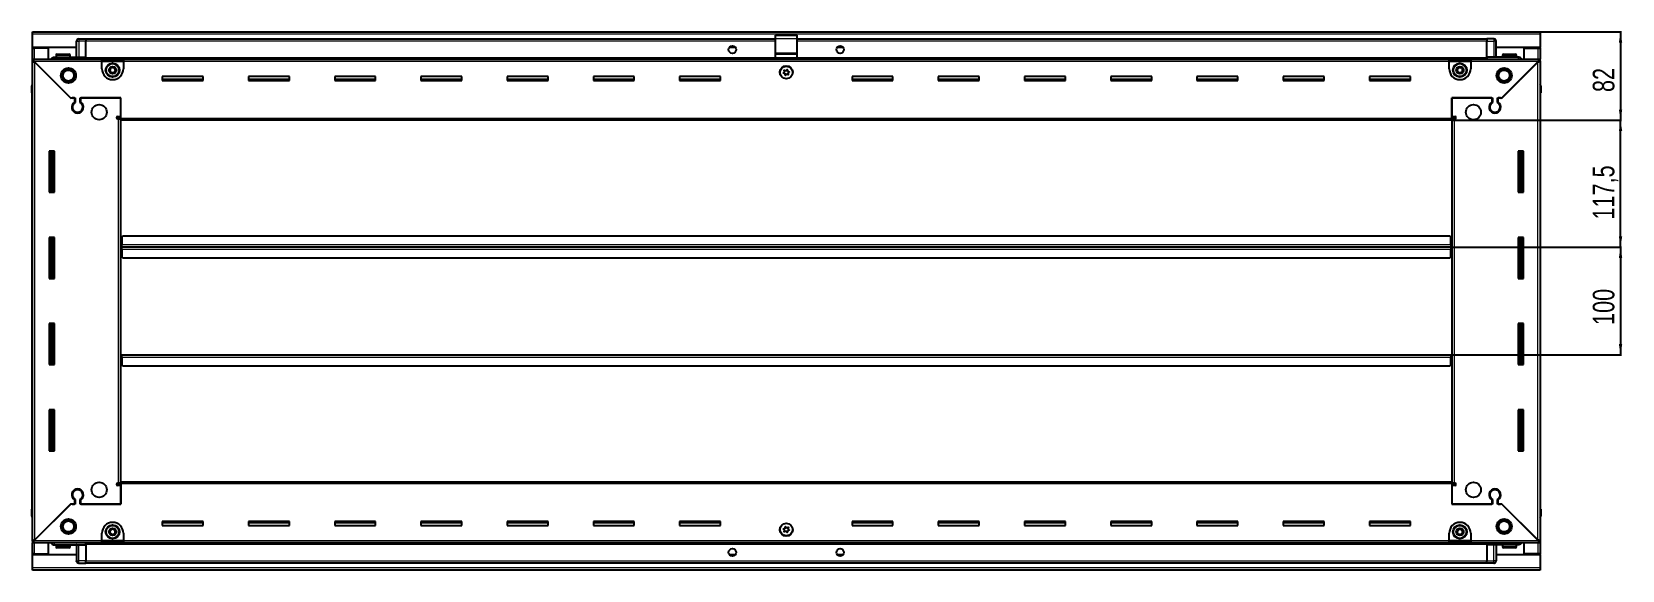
# Model space of a CAD drawing. Header units: millimetres. Extents: x 1256 to 5625, y -75 to 1869.
# Drawn here: x 4150 to 5625, y 1198 to 1697 of the extents above; entities that cross this region are included whole.
import ezdxf

# ---------------------------------------------------------------- set-up
doc = ezdxf.new("R2010")
doc.units = ezdxf.units.MM
doc.layers.add('FORMAT', color=7, linetype='Continuous')
doc.styles.add('SLDTEXTSTYLE0', font='TXT', dxfattribs={"width": 0.75})
doc.dimstyles.new('SLDDIMSTYLE0', dxfattribs={"dimtxt": 20, "dimasz": 10, "dimexe": 0, "dimexo": 0.0625, "dimgap": 5, "dimtad": 2, "dimdec": 1, "dimrnd": 1e-09, "dimzin": 12, "dimdsep": 46, "dimtxsty": 'SLDTEXTSTYLE0', "dimsah": 1, "dimcen": 0.09, "dimadec": 0, "dimazin": 3, "dimtfac": 1, "dimtofl": 0, "dimtmove": 0, "dimatfit": 3, "dimfxl": 0, "dimfrac": 2, "dimtolj": 1, "dimtzin": 12, "dimarcsym": 0})

# ---------------------------------------------------------------- blocks, each defined once
blk = doc.blocks.new('_D_6')
at = {"layer": 'FORMAT'}
for p, q in [((5549.2, 1696.6), (5624.7, 1696.6)), ((5623.7, 1696.6), (5623.7, 1614.6)), ((5467.2, 1614.6), (5624.7, 1614.6))]:
    blk.add_line(p, q, dxfattribs=at)
for points in [[(5623.7, 1696.6), (5622.2, 1686.6), (5625.3, 1686.6)], [(5623.7, 1614.6), (5625.3, 1624.6), (5622.2, 1624.6)]]:
    blk.add_solid(points, dxfattribs=at)
at = {"layer": 'FORMAT', "insert": (5598, 1640.8), "char_height": 20, "attachment_point": 1, "rotation": 90, "style": 'SLDTEXTSTYLE0'}
blk.add_mtext('82', dxfattribs=at)
blk = doc.blocks.new('_D_7')
at = {"layer": 'FORMAT'}
for p, q in [((5467.2, 1614.6), (5624.7, 1614.6)), ((5623.7, 1497.1), (5623.7, 1614.6)), ((5466.2, 1497.1), (5624.7, 1497.1))]:
    blk.add_line(p, q, dxfattribs=at)
for points in [[(5623.7, 1614.6), (5622.2, 1604.6), (5625.3, 1604.6)], [(5623.7, 1497.1), (5625.3, 1507.1), (5622.2, 1507.1)]]:
    blk.add_solid(points, dxfattribs=at)
at = {"layer": 'FORMAT', "insert": (5598, 1522.6), "char_height": 20, "attachment_point": 1, "rotation": 90, "style": 'SLDTEXTSTYLE0'}
blk.add_mtext('117,5', dxfattribs=at)
blk = doc.blocks.new('_D_8')
at = {"layer": 'FORMAT'}
for p, q in [((5466.2, 1497.1), (5624.7, 1497.1)), ((5623.7, 1497.1), (5623.7, 1397.1)), ((5466.2, 1397.1), (5624.7, 1397.1))]:
    blk.add_line(p, q, dxfattribs=at)
for points in [[(5623.7, 1497.1), (5622.2, 1487.1), (5625.3, 1487.1)], [(5623.7, 1397.1), (5625.3, 1407.1), (5622.2, 1407.1)]]:
    blk.add_solid(points, dxfattribs=at)
at = {"layer": 'FORMAT', "insert": (5598, 1424.9), "char_height": 20, "attachment_point": 1, "rotation": 90, "style": 'SLDTEXTSTYLE0'}
blk.add_mtext('100', dxfattribs=at)

msp = doc.modelspace()

# ---------------------------------------------------------------- linework, layer by layer
at = {"color": 7, "linetype": 'Continuous', "lineweight": 25}
for p, q in [((4150.23, 1696.6), (5549.23, 1696.6)), ((4150.23, 1694.5), (4150.23, 1696.6)), ((4150.23, 1682.1), (4150.23, 1694.5)), ((4191.23, 1673.1), (4191.23, 1688.1)), ((4191.91, 1689.6), (4191.91, 1689.6)), ((4193.23, 1690.1), (4199.73, 1690.1)), ((4193.23, 1690.1), (4199.73, 1690.1)), ((4199.73, 1690.1), (4199.73, 1690.1)), ((4199.73, 1690.1), (4199.73, 1690.1)), ((4199.73, 1690.1), (4199.73, 1688.1)), ((4839.73, 1689.95), (4199.73, 1689.95)), ((4199.73, 1673.1), (4199.73, 1688.1)), ((4839.73, 1693.6), (4859.73, 1693.6)), ((4839.73, 1690.34), (4839.73, 1693.6)), ((4839.73, 1677.19), (4839.73, 1690.34)), ((4859.73, 1690.34), (4859.73, 1693.6)), ((4859.73, 1677.19), (4859.73, 1690.34)), ((5499.73, 1689.95), (4859.73, 1689.95)), ((5499.73, 1690.1), (5499.73, 1690.1)), ((5506.23, 1690.1), (5499.73, 1690.1)), ((5506.23, 1690.1), (5499.73, 1690.1)), ((5499.73, 1690.1), (5499.73, 1688.1)), ((5499.73, 1673.1), (5499.73, 1688.1)), ((5508.23, 1688.1), (5508.23, 1688.1)), ((5508.23, 1673.1), (5508.23, 1688.1)), ((5549.23, 1696.6), (5549.23, 1694.5)), ((5549.23, 1694.5), (5549.23, 1682.1)), ((4191.23, 1682.1), (4150.23, 1682.1)), ((4150.23, 1681.6), (4150.23, 1682.1)), ((4150.23, 1671.35), (4150.23, 1681.6)), ((4150.23, 1681.6), (4152.33, 1681.6)), ((4150.23, 1669.85), (4150.23, 1671.35)), ((4150.23, 1671.35), (4151.23, 1671.35)), ((4150.23, 1669.35), (4150.23, 1669.85)), ((4150.23, 1669.85), (4151.23, 1669.85)), ((4150.23, 1224.85), (4150.23, 1669.35)), ((4151.73, 1669.35), (4150.23, 1669.35)), ((4151.23, 1669.85), (4151.23, 1671.35)), ((4151.23, 1671.35), (4214.73, 1671.35)), ((4151.73, 1681.6), (4151.73, 1682.1)), ((4151.83, 1669.25), (4185.73, 1635.35)), ((4165.23, 1681.6), (4152.33, 1681.6)), ((4186.43, 1634.65), (4152.33, 1668.75)), ((4165.23, 1671.35), (4165.23, 1681.6)), ((4170.73, 1673.1), (4199.73, 1673.1)), ((4172.23, 1675), (4172.23, 1673.1)), ((4173.03, 1675.8), (4184.43, 1675.8)), ((4185.23, 1673.1), (4185.23, 1675)), ((4199.66, 1671.35), (4199.73, 1673.07)), ((4199.73, 1673.1), (4199.73, 1672.6)), ((4199.73, 1671.95), (5499.73, 1671.95)), ((4214.73, 1669.25), (4214.73, 1671.35)), ((4214.73, 1671.35), (4234.73, 1671.35)), ((4214.73, 1669.85), (4234.73, 1669.85)), ((4214.73, 1662.35), (4214.73, 1669.25)), ((4234.73, 1671.35), (4234.73, 1669.25)), ((4234.73, 1671.35), (5464.73, 1671.35)), ((4234.73, 1669.25), (4234.73, 1662.35)), ((4802.61, 1682.1), (4796.86, 1682.1)), ((4839.73, 1676.1), (4839.73, 1677.19)), ((4839.73, 1676.1), (4859.73, 1676.1)), ((4839.73, 1672.6), (4839.73, 1676.1)), ((4839.73, 1672.6), (4859.73, 1672.6)), ((4843.73, 1672.6), (4843.73, 1671.95)), ((4846.23, 1671.95), (4846.23, 1672.6)), ((4853.23, 1671.95), (4853.23, 1672.6)), ((4855.73, 1671.95), (4855.73, 1672.6)), ((4859.73, 1676.1), (4859.73, 1677.19)), ((4859.73, 1672.6), (4859.73, 1676.1)), ((4902.61, 1682.1), (4896.86, 1682.1)), ((5464.73, 1669.25), (5464.73, 1671.35)), ((5464.73, 1671.35), (5484.73, 1671.35)), ((5464.73, 1669.85), (5484.73, 1669.85)), ((5464.73, 1662.35), (5464.73, 1669.25)), ((5484.73, 1671.35), (5548.23, 1671.35)), ((5484.73, 1671.35), (5484.73, 1669.25)), ((5484.73, 1669.25), (5484.73, 1662.35)), ((5499.73, 1673.1), (5499.73, 1672.6)), ((5528.73, 1673.1), (5499.73, 1673.1)), ((5499.73, 1673.07), (5499.81, 1671.35)), ((5501.23, 1673.04), (5501.23, 1673.1)), ((5549.23, 1682.1), (5508.23, 1682.1)), ((5547.13, 1668.75), (5513.03, 1634.65)), ((5513.73, 1635.35), (5547.63, 1669.25)), ((5514.23, 1675), (5514.23, 1673.1)), ((5515.03, 1675.8), (5526.43, 1675.8)), ((5527.23, 1673.1), (5527.23, 1675)), ((5534.23, 1681.6), (5547.13, 1681.6)), ((5534.23, 1671.35), (5534.23, 1681.6)), ((5547.13, 1681.6), (5549.23, 1681.6)), ((5547.73, 1681.6), (5547.73, 1682.1)), ((5547.73, 1669.35), (5549.23, 1669.35)), ((5548.23, 1669.85), (5548.23, 1671.35)), ((5548.23, 1671.35), (5549.23, 1671.35)), ((5548.23, 1669.85), (5549.23, 1669.85)), ((5549.23, 1681.6), (5549.23, 1682.1)), ((5549.23, 1681.6), (5549.23, 1671.35)), ((5549.23, 1669.85), (5549.23, 1671.35)), ((5549.23, 1669.85), (5549.23, 1669.35)), ((5549.23, 1669.35), (5549.23, 1224.85)), ((4308.73, 1655.1), (4270.73, 1655.1)), ((4270.73, 1655.1), (4270.73, 1651.6)), ((4308.73, 1651.6), (4308.73, 1655.1)), ((4388.73, 1655.1), (4350.73, 1655.1)), ((4350.73, 1655.1), (4350.73, 1651.6)), ((4388.73, 1651.6), (4388.73, 1655.1)), ((4468.73, 1655.1), (4430.73, 1655.1)), ((4430.73, 1655.1), (4430.73, 1651.6)), ((4468.73, 1651.6), (4468.73, 1655.1)), ((4548.73, 1655.1), (4510.73, 1655.1)), ((4510.73, 1655.1), (4510.73, 1651.6)), ((4548.73, 1651.6), (4548.73, 1655.1)), ((4628.73, 1655.1), (4590.73, 1655.1)), ((4590.73, 1655.1), (4590.73, 1651.6)), ((4628.73, 1651.6), (4628.73, 1655.1)), ((4708.73, 1655.1), (4670.73, 1655.1)), ((4670.73, 1655.1), (4670.73, 1651.6)), ((4708.73, 1651.6), (4708.73, 1655.1)), ((4788.73, 1655.1), (4750.73, 1655.1)), ((4750.73, 1655.1), (4750.73, 1651.6)), ((4788.73, 1651.6), (4788.73, 1655.1)), ((4948.73, 1655.1), (4910.73, 1655.1)), ((4910.73, 1655.1), (4910.73, 1651.6)), ((4948.73, 1651.6), (4948.73, 1655.1)), ((5028.73, 1655.1), (4990.73, 1655.1)), ((4990.73, 1655.1), (4990.73, 1651.6)), ((5028.73, 1651.6), (5028.73, 1655.1)), ((5108.73, 1655.1), (5070.73, 1655.1)), ((5070.73, 1655.1), (5070.73, 1651.6)), ((5108.73, 1651.6), (5108.73, 1655.1)), ((5188.73, 1655.1), (5150.73, 1655.1)), ((5150.73, 1655.1), (5150.73, 1651.6)), ((5188.73, 1651.6), (5188.73, 1655.1)), ((5268.73, 1655.1), (5230.73, 1655.1)), ((5230.73, 1655.1), (5230.73, 1651.6)), ((5268.73, 1651.6), (5268.73, 1655.1)), ((5348.73, 1655.1), (5310.73, 1655.1)), ((5310.73, 1655.1), (5310.73, 1651.6)), ((5348.73, 1651.6), (5348.73, 1655.1)), ((5428.73, 1655.1), (5390.73, 1655.1)), ((5390.73, 1655.1), (5390.73, 1651.6)), ((5428.73, 1651.6), (5428.73, 1655.1)), ((4149.73, 1646.6), (4149.73, 1640.1)), ((4149.73, 1640.1), (4149.73, 1646.6)), ((4149.73, 1640.1), (4149.73, 1640.1)), ((4150.23, 1640.1), (4149.73, 1640.1)), ((4149.88, 1640.1), (4149.88, 1254.1)), ((4308.73, 1652.35), (4270.73, 1652.35)), ((4270.73, 1651.6), (4308.73, 1651.6)), ((4388.73, 1652.35), (4350.73, 1652.35)), ((4350.73, 1651.6), (4388.73, 1651.6)), ((4468.73, 1652.35), (4430.73, 1652.35)), ((4430.73, 1651.6), (4468.73, 1651.6)), ((4548.73, 1652.35), (4510.73, 1652.35)), ((4510.73, 1651.6), (4548.73, 1651.6)), ((4628.73, 1652.35), (4590.73, 1652.35)), ((4590.73, 1651.6), (4628.73, 1651.6)), ((4708.73, 1652.35), (4670.73, 1652.35)), ((4670.73, 1651.6), (4708.73, 1651.6)), ((4788.73, 1652.35), (4750.73, 1652.35)), ((4750.73, 1651.6), (4788.73, 1651.6)), ((4948.73, 1652.35), (4910.73, 1652.35)), ((4910.73, 1651.6), (4948.73, 1651.6)), ((5028.73, 1652.35), (4990.73, 1652.35)), ((4990.73, 1651.6), (5028.73, 1651.6)), ((5108.73, 1652.35), (5070.73, 1652.35)), ((5070.73, 1651.6), (5108.73, 1651.6)), ((5188.73, 1652.35), (5150.73, 1652.35)), ((5150.73, 1651.6), (5188.73, 1651.6)), ((5268.73, 1652.35), (5230.73, 1652.35)), ((5230.73, 1651.6), (5268.73, 1651.6)), ((5348.73, 1652.35), (5310.73, 1652.35)), ((5310.73, 1651.6), (5348.73, 1651.6)), ((5428.73, 1652.35), (5390.73, 1652.35)), ((5390.73, 1651.6), (5428.73, 1651.6)), ((5549.23, 1647.93), (5549.23, 1647.93)), ((5549.23, 1640.1), (5549.73, 1640.1)), ((5549.58, 1254.1), (5549.58, 1640.1)), ((5549.73, 1646.6), (5549.73, 1640.1)), ((5549.73, 1640.1), (5549.73, 1646.6)), ((5549.73, 1640.1), (5549.73, 1640.1)), ((5549.73, 1640.1), (5549.73, 1640.1)), ((4185.73, 1635.35), (4189.93, 1635.35)), ((4187.13, 1635.35), (4186.43, 1634.65)), ((4189.23, 1635.35), (4187.13, 1635.35)), ((4189.23, 1635.35), (4189.23, 1631.46)), ((4189.93, 1635.35), (4189.93, 1631.07)), ((4194.53, 1635.35), (4232.23, 1635.35)), ((4194.53, 1631.07), (4194.53, 1635.35)), ((4195.23, 1631.46), (4195.23, 1635.35)), ((4232.23, 1635.35), (4195.23, 1635.35)), ((4232.23, 1616.7), (4232.23, 1635.35)), ((4232.23, 1618.1), (4232.23, 1635.35)), ((5467.23, 1635.35), (5504.93, 1635.35)), ((5467.23, 1616.7), (5467.23, 1635.35)), ((5467.23, 1635.35), (5467.23, 1618.1)), ((5504.23, 1635.35), (5467.23, 1635.35)), ((5504.23, 1635.35), (5504.23, 1631.46)), ((5504.93, 1635.35), (5504.93, 1631.07)), ((5509.53, 1635.35), (5513.73, 1635.35)), ((5509.53, 1631.07), (5509.53, 1635.35)), ((5512.33, 1635.35), (5510.23, 1635.35)), ((5510.23, 1631.46), (5510.23, 1635.35)), ((5513.03, 1634.65), (5512.33, 1635.35)), ((4190.23, 1622.49), (4190.23, 1621.73)), ((4229.38, 1618.1), (4232.23, 1618.1)), ((4230.13, 1616.1), (4229.38, 1616.1)), ((4230.13, 1616.1), (4232.23, 1616.1)), ((4232.23, 1617.1), (4230.23, 1617.1)), ((4230.23, 1617.1), (4230.23, 1616.1)), ((4232.23, 1614.6), (4232.23, 1616.7)), ((5467.23, 1614.6), (4232.23, 1614.6)), ((4232.23, 1279.6), (4232.23, 1614.6)), ((5467.23, 1618.1), (5470.08, 1618.1)), ((5469.23, 1617.1), (5467.23, 1617.1)), ((5467.23, 1616.7), (5467.23, 1614.6)), ((5467.23, 1616.1), (5469.33, 1616.1)), ((5467.23, 1614.6), (5467.23, 1279.6)), ((5469.23, 1616.1), (5469.23, 1617.1)), ((5470.08, 1616.1), (5469.33, 1616.1)), ((5509.23, 1622.49), (5509.23, 1621.73)), ((4170.73, 1586.1), (4165.73, 1586.1)), ((4165.73, 1586.1), (4165.73, 1548.1)), ((4167.88, 1548.1), (4167.88, 1586.1)), ((4169.68, 1548.1), (4169.68, 1586.1)), ((4169.71, 1548.1), (4169.71, 1586.1)), ((4170.73, 1548.1), (4170.73, 1586.1)), ((5528.73, 1586.1), (5528.73, 1548.1)), ((5533.73, 1586.1), (5528.73, 1586.1)), ((5529.76, 1586.1), (5529.76, 1548.1)), ((5529.79, 1586.1), (5529.79, 1548.1)), ((5531.58, 1586.1), (5531.58, 1548.1)), ((5533.73, 1548.1), (5533.73, 1586.1)), ((4165.73, 1548.1), (4170.73, 1548.1)), ((5528.73, 1548.1), (5533.73, 1548.1)), ((4170.73, 1506.1), (4165.73, 1506.1)), ((4165.73, 1506.1), (4165.73, 1468.1)), ((4167.88, 1468.1), (4167.88, 1506.1)), ((4169.68, 1468.1), (4169.68, 1506.1)), ((4169.71, 1468.1), (4169.71, 1506.1)), ((4170.73, 1468.1), (4170.73, 1506.1)), ((4234.23, 1507.1), (4233.23, 1506.1)), ((4233.23, 1506.1), (4233.23, 1499.2)), ((5465.23, 1507.1), (4234.23, 1507.1)), ((5466.23, 1506.1), (5465.23, 1507.1)), ((5466.23, 1499.2), (5466.23, 1506.1)), ((5528.73, 1506.1), (5528.73, 1468.1)), ((5533.73, 1506.1), (5528.73, 1506.1)), ((5529.76, 1506.1), (5529.76, 1468.1)), ((5529.79, 1506.1), (5529.79, 1468.1)), ((5531.58, 1506.1), (5531.58, 1468.1)), ((5533.73, 1468.1), (5533.73, 1506.1)), ((4232.98, 1497.1), (4232.23, 1497.1)), ((4233.23, 1499.95), (4232.98, 1499.95)), ((4232.98, 1499.95), (4232.98, 1497.1)), ((4232.98, 1497.1), (4232.98, 1494.25)), ((4232.98, 1494.25), (4233.23, 1494.25)), ((4233.23, 1497.1), (4233.23, 1499.2)), ((4233.23, 1495), (4233.23, 1497.1)), ((5466.23, 1497.1), (4233.23, 1497.1)), ((4233.23, 1495), (4233.23, 1488.1)), ((5466.48, 1499.95), (5466.23, 1499.95)), ((5466.23, 1499.2), (5466.23, 1497.1)), ((5466.23, 1497.1), (5466.23, 1495)), ((5466.23, 1488.1), (5466.23, 1495)), ((5466.23, 1494.25), (5466.48, 1494.25)), ((5466.48, 1497.1), (5466.48, 1499.95)), ((5466.48, 1494.25), (5466.48, 1497.1)), ((5467.23, 1497.1), (5466.48, 1497.1)), ((4233.23, 1488.1), (4234.23, 1487.1)), ((4234.23, 1487.1), (5465.23, 1487.1)), ((5465.23, 1487.1), (5466.23, 1488.1)), ((4165.73, 1468.1), (4170.73, 1468.1)), ((5528.73, 1468.1), (5533.73, 1468.1)), ((4170.73, 1426.1), (4165.73, 1426.1)), ((4165.73, 1426.1), (4165.73, 1388.1)), ((4167.88, 1388.1), (4167.88, 1426.1)), ((4169.68, 1388.1), (4169.68, 1426.1)), ((4169.71, 1388.1), (4169.71, 1426.1)), ((4170.73, 1388.1), (4170.73, 1426.1)), ((5528.73, 1426.1), (5528.73, 1388.1)), ((5533.73, 1426.1), (5528.73, 1426.1)), ((5529.76, 1426.1), (5529.76, 1388.1)), ((5529.79, 1426.1), (5529.79, 1388.1)), ((5531.58, 1426.1), (5531.58, 1388.1)), ((5533.73, 1388.1), (5533.73, 1426.1)), ((4165.73, 1388.1), (4170.73, 1388.1)), ((4232.23, 1397.1), (4232.98, 1397.1)), ((4232.98, 1397.1), (4232.98, 1394.25)), ((4232.98, 1394.25), (4233.23, 1394.25)), ((4233.23, 1395), (4233.23, 1397.1)), ((4233.23, 1397.1), (5466.23, 1397.1)), ((4233.23, 1395), (4233.23, 1388.1)), ((4233.23, 1388.1), (4234.23, 1387.1)), ((4234.23, 1387.1), (5465.23, 1387.1)), ((5465.23, 1387.1), (5466.23, 1388.1)), ((5466.23, 1397.1), (5466.23, 1395)), ((5466.23, 1388.1), (5466.23, 1395)), ((5466.23, 1394.25), (5466.48, 1394.25)), ((5466.48, 1394.25), (5466.48, 1397.1)), ((5466.48, 1397.1), (5467.23, 1397.1)), ((5528.73, 1388.1), (5533.73, 1388.1)), ((4170.73, 1346.1), (4165.73, 1346.1)), ((4165.73, 1346.1), (4165.73, 1308.1)), ((4167.88, 1308.1), (4167.88, 1346.1)), ((4169.68, 1308.1), (4169.68, 1346.1)), ((4169.71, 1308.1), (4169.71, 1346.1)), ((4170.73, 1308.1), (4170.73, 1346.1)), ((5528.73, 1346.1), (5528.73, 1308.1)), ((5533.73, 1346.1), (5528.73, 1346.1)), ((5529.76, 1346.1), (5529.76, 1308.1)), ((5529.79, 1346.1), (5529.79, 1308.1)), ((5531.58, 1346.1), (5531.58, 1308.1)), ((5533.73, 1308.1), (5533.73, 1346.1)), ((4165.73, 1308.1), (4170.73, 1308.1)), ((5528.73, 1308.1), (5533.73, 1308.1)), ((4190.23, 1272.48), (4190.23, 1271.72)), ((4229.38, 1278.1), (4230.13, 1278.1)), ((4232.23, 1276.1), (4229.38, 1276.1)), ((4232.23, 1278.1), (4230.13, 1278.1)), ((4230.23, 1278.1), (4230.23, 1277.1)), ((4230.23, 1277.1), (4232.23, 1277.1)), ((4232.23, 1277.5), (4232.23, 1279.6)), ((4232.23, 1279.6), (5467.23, 1279.6)), ((4232.23, 1277.5), (4232.23, 1258.85)), ((4232.23, 1258.85), (4232.23, 1276.1)), ((5467.23, 1279.6), (5467.23, 1277.5)), ((5469.33, 1278.1), (5467.23, 1278.1)), ((5467.23, 1277.5), (5467.23, 1258.85)), ((5467.23, 1277.1), (5469.23, 1277.1)), ((5467.23, 1276.1), (5467.23, 1258.85)), ((5470.08, 1276.1), (5467.23, 1276.1)), ((5469.23, 1277.1), (5469.23, 1278.1)), ((5469.33, 1278.1), (5470.08, 1278.1)), ((5509.23, 1272.48), (5509.23, 1271.72)), ((4185.73, 1258.85), (4151.83, 1224.95)), ((4152.33, 1225.45), (4186.43, 1259.55)), ((4189.93, 1258.85), (4185.73, 1258.85)), ((4186.43, 1259.55), (4187.13, 1258.85)), ((4187.13, 1258.85), (4189.23, 1258.85)), ((4189.23, 1262.74), (4189.23, 1258.85)), ((4189.93, 1263.14), (4189.93, 1258.85)), ((4194.53, 1258.85), (4194.53, 1263.14)), ((4232.23, 1258.85), (4194.53, 1258.85)), ((4195.23, 1258.85), (4195.23, 1262.74)), ((4195.23, 1258.85), (4232.23, 1258.85)), ((5504.93, 1258.85), (5467.23, 1258.85)), ((5467.23, 1258.85), (5504.23, 1258.85)), ((5504.23, 1262.74), (5504.23, 1258.85)), ((5504.93, 1263.14), (5504.93, 1258.85)), ((5509.53, 1258.85), (5509.53, 1263.14)), ((5513.73, 1258.85), (5509.53, 1258.85)), ((5510.23, 1258.85), (5510.23, 1262.74)), ((5510.23, 1258.85), (5512.33, 1258.85)), ((5512.33, 1258.85), (5513.03, 1259.55)), ((5513.03, 1259.55), (5547.13, 1225.45)), ((5547.63, 1224.95), (5513.73, 1258.85)), ((4149.73, 1254.1), (4149.73, 1254.1)), ((4149.73, 1247.6), (4149.73, 1254.1)), ((4149.73, 1254.1), (4149.73, 1254.1)), ((4149.73, 1254.1), (4149.73, 1247.6)), ((4150.23, 1254.1), (4149.73, 1254.1)), ((4150.23, 1246.28), (4150.23, 1246.28)), ((4308.73, 1242.6), (4270.73, 1242.6)), ((4270.73, 1242.6), (4270.73, 1239.1)), ((4270.73, 1241.85), (4308.73, 1241.85)), ((4308.73, 1239.1), (4308.73, 1242.6)), ((4388.73, 1242.6), (4350.73, 1242.6)), ((4350.73, 1242.6), (4350.73, 1239.1)), ((4350.73, 1241.85), (4388.73, 1241.85)), ((4388.73, 1239.1), (4388.73, 1242.6)), ((4468.73, 1242.6), (4430.73, 1242.6)), ((4430.73, 1242.6), (4430.73, 1239.1)), ((4430.73, 1241.85), (4468.73, 1241.85)), ((4468.73, 1239.1), (4468.73, 1242.6)), ((4548.73, 1242.6), (4510.73, 1242.6)), ((4510.73, 1242.6), (4510.73, 1239.1)), ((4510.73, 1241.85), (4548.73, 1241.85)), ((4548.73, 1239.1), (4548.73, 1242.6)), ((4628.73, 1242.6), (4590.73, 1242.6)), ((4590.73, 1242.6), (4590.73, 1239.1)), ((4590.73, 1241.85), (4628.73, 1241.85)), ((4628.73, 1239.1), (4628.73, 1242.6)), ((4708.73, 1242.6), (4670.73, 1242.6)), ((4670.73, 1242.6), (4670.73, 1239.1)), ((4670.73, 1241.85), (4708.73, 1241.85)), ((4708.73, 1239.1), (4708.73, 1242.6)), ((4788.73, 1242.6), (4750.73, 1242.6)), ((4750.73, 1242.6), (4750.73, 1239.1)), ((4750.73, 1241.85), (4788.73, 1241.85)), ((4788.73, 1239.1), (4788.73, 1242.6)), ((4948.73, 1242.6), (4910.73, 1242.6)), ((4910.73, 1242.6), (4910.73, 1239.1)), ((4910.73, 1241.85), (4948.73, 1241.85)), ((4948.73, 1239.1), (4948.73, 1242.6)), ((5028.73, 1242.6), (4990.73, 1242.6)), ((4990.73, 1242.6), (4990.73, 1239.1)), ((4990.73, 1241.85), (5028.73, 1241.85)), ((5028.73, 1239.1), (5028.73, 1242.6)), ((5108.73, 1242.6), (5070.73, 1242.6)), ((5070.73, 1242.6), (5070.73, 1239.1)), ((5070.73, 1241.85), (5108.73, 1241.85)), ((5108.73, 1239.1), (5108.73, 1242.6)), ((5188.73, 1242.6), (5150.73, 1242.6)), ((5150.73, 1242.6), (5150.73, 1239.1)), ((5150.73, 1241.85), (5188.73, 1241.85)), ((5188.73, 1239.1), (5188.73, 1242.6)), ((5268.73, 1242.6), (5230.73, 1242.6)), ((5230.73, 1242.6), (5230.73, 1239.1)), ((5230.73, 1241.85), (5268.73, 1241.85)), ((5268.73, 1239.1), (5268.73, 1242.6)), ((5348.73, 1242.6), (5310.73, 1242.6)), ((5310.73, 1242.6), (5310.73, 1239.1)), ((5310.73, 1241.85), (5348.73, 1241.85)), ((5348.73, 1239.1), (5348.73, 1242.6)), ((5428.73, 1242.6), (5390.73, 1242.6)), ((5390.73, 1242.6), (5390.73, 1239.1)), ((5390.73, 1241.85), (5428.73, 1241.85)), ((5428.73, 1239.1), (5428.73, 1242.6)), ((5549.23, 1254.1), (5549.73, 1254.1)), ((5549.73, 1254.1), (5549.73, 1254.1)), ((5549.73, 1247.6), (5549.73, 1254.1)), ((5549.73, 1254.1), (5549.73, 1247.6)), ((4150.23, 1224.35), (4150.23, 1224.85)), ((4151.73, 1224.85), (4150.23, 1224.85)), ((4214.73, 1224.95), (4214.73, 1231.85)), ((4214.73, 1222.85), (4214.73, 1224.95)), ((4234.73, 1231.85), (4234.73, 1224.95)), ((4234.73, 1224.95), (4234.73, 1222.85)), ((4270.73, 1239.1), (4308.73, 1239.1)), ((4350.73, 1239.1), (4388.73, 1239.1)), ((4430.73, 1239.1), (4468.73, 1239.1)), ((4510.73, 1239.1), (4548.73, 1239.1)), ((4590.73, 1239.1), (4628.73, 1239.1)), ((4670.73, 1239.1), (4708.73, 1239.1)), ((4750.73, 1239.1), (4788.73, 1239.1)), ((4910.73, 1239.1), (4948.73, 1239.1)), ((4990.73, 1239.1), (5028.73, 1239.1)), ((5070.73, 1239.1), (5108.73, 1239.1)), ((5150.73, 1239.1), (5188.73, 1239.1)), ((5230.73, 1239.1), (5268.73, 1239.1)), ((5310.73, 1239.1), (5348.73, 1239.1)), ((5390.73, 1239.1), (5428.73, 1239.1)), ((5464.73, 1224.95), (5464.73, 1231.85)), ((5464.73, 1222.85), (5464.73, 1224.95)), ((5484.73, 1231.85), (5484.73, 1224.95)), ((5484.73, 1224.95), (5484.73, 1222.85)), ((5547.73, 1224.85), (5549.23, 1224.85)), ((5549.23, 1224.85), (5549.23, 1224.35)), ((4150.23, 1224.35), (4150.23, 1222.85)), ((4151.23, 1224.35), (4150.23, 1224.35)), ((4150.23, 1212.6), (4150.23, 1222.85)), ((4151.23, 1222.85), (4150.23, 1222.85)), ((4152.33, 1212.6), (4150.23, 1212.6)), ((4150.23, 1212.1), (4150.23, 1212.6)), ((4150.23, 1199.7), (4150.23, 1212.1)), ((4150.23, 1212.1), (4191.23, 1212.1)), ((4151.23, 1224.35), (4151.23, 1222.85)), ((4214.73, 1222.85), (4151.23, 1222.85)), ((4151.73, 1212.1), (4151.73, 1212.6)), ((4152.33, 1212.6), (4165.23, 1212.6)), ((4165.23, 1212.6), (4165.23, 1222.85)), ((4170.73, 1221.1), (4199.73, 1221.1)), ((4172.23, 1221.1), (4172.23, 1219.2)), ((4176.81, 1218.4), (4173.03, 1218.4)), ((4184.43, 1218.4), (4176.81, 1218.4)), ((4185.23, 1219.2), (4185.23, 1221.1)), ((4191.23, 1221.1), (4191.23, 1206.1)), ((4198.23, 1221.17), (4198.23, 1221.1)), ((4199.73, 1221.14), (4199.66, 1222.85)), ((5499.73, 1222.25), (4199.73, 1222.25)), ((4199.73, 1221.1), (4199.73, 1221.6)), ((4199.73, 1221.1), (4199.73, 1206.1)), ((4234.73, 1224.35), (4214.73, 1224.35)), ((4234.73, 1222.85), (4214.73, 1222.85)), ((5464.73, 1222.85), (4234.73, 1222.85)), ((4796.86, 1212.1), (4802.61, 1212.1)), ((4896.86, 1212.1), (4902.61, 1212.1)), ((5484.73, 1224.35), (5464.73, 1224.35)), ((5484.73, 1222.85), (5464.73, 1222.85)), ((5548.23, 1222.85), (5484.73, 1222.85)), ((5499.81, 1222.85), (5499.73, 1221.14)), ((5499.73, 1221.1), (5499.73, 1221.6)), ((5528.73, 1221.1), (5499.73, 1221.1)), ((5499.73, 1221.1), (5499.73, 1206.1)), ((5508.23, 1221.1), (5508.23, 1206.1)), ((5508.23, 1212.1), (5549.23, 1212.1)), ((5514.23, 1221.1), (5514.23, 1219.2)), ((5522.03, 1218.4), (5515.03, 1218.4)), ((5526.43, 1218.4), (5522.03, 1218.4)), ((5527.23, 1219.2), (5527.23, 1221.1)), ((5534.23, 1212.6), (5534.23, 1222.85)), ((5547.13, 1212.6), (5534.23, 1212.6)), ((5549.23, 1212.6), (5547.13, 1212.6)), ((5547.73, 1212.1), (5547.73, 1212.6)), ((5548.23, 1224.35), (5548.23, 1222.85)), ((5549.23, 1224.35), (5548.23, 1224.35)), ((5549.23, 1222.85), (5548.23, 1222.85)), ((5549.23, 1224.35), (5549.23, 1222.85)), ((5549.23, 1222.85), (5549.23, 1212.6)), ((5549.23, 1212.1), (5549.23, 1212.6)), ((5549.23, 1212.1), (5549.23, 1199.7)), ((4150.23, 1197.6), (4150.23, 1199.7)), ((5549.23, 1197.6), (4150.23, 1197.6)), ((4191.23, 1206.1), (4191.23, 1206.1)), ((4193.23, 1204.1), (4199.73, 1204.1)), ((4193.23, 1204.1), (4199.73, 1204.1)), ((4199.73, 1204.1), (4199.73, 1206.1)), ((4199.73, 1204.25), (5499.73, 1204.25)), ((4199.73, 1204.1), (4199.73, 1204.1)), ((5499.73, 1204.1), (5499.73, 1206.1)), ((5506.23, 1204.1), (5499.73, 1204.1)), ((5499.73, 1204.1), (5499.73, 1204.1)), ((5499.73, 1204.1), (5499.73, 1204.1)), ((5506.23, 1204.1), (5499.73, 1204.1)), ((5507.56, 1204.6), (5507.56, 1204.6)), ((5549.23, 1199.7), (5549.23, 1197.6))]:
    msp.add_line(p, q, dxfattribs=at)
at = {"color": 8, "linetype": 'Continuous', "lineweight": 18}
for p, q in [((5549.23, 1694.5), (4150.23, 1694.5)), ((4191.23, 1688.1), (4193.23, 1688.1)), ((4193.23, 1690.1), (4193.23, 1688.1)), ((4193.23, 1688.1), (4193.23, 1673.1)), ((4199.73, 1688.1), (4193.23, 1688.1)), ((4839.73, 1687.95), (4199.73, 1687.95)), ((4839.73, 1690.34), (4859.73, 1690.34)), ((5499.73, 1687.95), (4859.73, 1687.95)), ((5499.73, 1688.1), (5506.23, 1688.1)), ((5506.23, 1690.1), (5506.23, 1688.1)), ((5508.23, 1688.1), (5506.23, 1688.1)), ((5506.23, 1688.1), (5506.23, 1673.1)), ((4214.73, 1669.25), (4151.83, 1669.25)), ((4152.33, 1681.6), (4152.33, 1682.1)), ((4152.33, 1671.35), (4152.33, 1681.6)), ((4152.33, 1668.75), (4152.33, 1225.45)), ((4172.23, 1675), (4185.23, 1675)), ((4839.73, 1672.6), (4199.73, 1672.6)), ((5499.73, 1671.37), (4199.73, 1671.37)), ((4214.73, 1669.25), (4234.73, 1669.25)), ((5464.73, 1669.25), (4234.73, 1669.25)), ((4839.73, 1677.19), (4859.73, 1677.19)), ((4845.73, 1671.95), (4845.73, 1672.6)), ((4853.73, 1671.95), (4853.73, 1672.6)), ((5499.73, 1672.6), (4859.73, 1672.6)), ((5464.73, 1669.25), (5484.73, 1669.25)), ((5547.63, 1669.25), (5484.73, 1669.25)), ((5514.23, 1675), (5527.23, 1675)), ((5547.13, 1682.1), (5547.13, 1681.6)), ((5547.13, 1681.6), (5547.13, 1671.35)), ((5547.13, 1225.45), (5547.13, 1668.75)), ((4150.23, 1646.6), (4149.73, 1646.6)), ((5549.23, 1646.6), (5549.73, 1646.6)), ((4230.13, 1278.1), (4230.13, 1616.1)), ((4232.23, 1616.7), (5467.23, 1616.7)), ((5469.33, 1616.1), (5469.33, 1278.1)), ((4167.23, 1586.1), (4167.23, 1548.1)), ((4168.47, 1586.1), (4168.47, 1548.1)), ((5531, 1548.1), (5531, 1586.1)), ((5532.23, 1548.1), (5532.23, 1586.1)), ((4167.23, 1506.1), (4167.23, 1468.1)), ((4168.47, 1506.1), (4168.47, 1468.1)), ((5531, 1468.1), (5531, 1506.1)), ((5532.23, 1468.1), (5532.23, 1506.1)), ((5466.23, 1499.2), (4233.23, 1499.2)), ((4233.23, 1495), (5466.23, 1495)), ((4167.23, 1426.1), (4167.23, 1388.1)), ((4168.47, 1426.1), (4168.47, 1388.1)), ((5531, 1388.1), (5531, 1426.1)), ((5532.23, 1388.1), (5532.23, 1426.1)), ((4233.23, 1395), (5466.23, 1395)), ((4167.23, 1346.1), (4167.23, 1308.1)), ((4168.47, 1346.1), (4168.47, 1308.1)), ((5531, 1308.1), (5531, 1346.1)), ((5532.23, 1308.1), (5532.23, 1346.1)), ((5467.23, 1277.5), (4232.23, 1277.5)), ((4150.23, 1247.6), (4149.73, 1247.6)), ((5549.23, 1247.6), (5549.73, 1247.6)), ((4151.83, 1224.95), (4214.73, 1224.95)), ((4234.73, 1224.95), (4214.73, 1224.95)), ((4234.73, 1224.95), (5464.73, 1224.95)), ((5484.73, 1224.95), (5464.73, 1224.95)), ((5484.73, 1224.95), (5547.63, 1224.95)), ((4152.33, 1212.6), (4152.33, 1222.85)), ((4152.33, 1212.1), (4152.33, 1212.6)), ((4176.54, 1219.2), (4172.23, 1219.2)), ((4185.23, 1219.2), (4176.54, 1219.2)), ((4193.23, 1206.1), (4193.23, 1221.1)), ((4199.73, 1222.84), (5499.73, 1222.84)), ((4199.73, 1221.6), (5499.73, 1221.6)), ((5506.23, 1206.1), (5506.23, 1221.1)), ((5522.21, 1219.2), (5514.23, 1219.2)), ((5527.23, 1219.2), (5522.21, 1219.2)), ((5547.13, 1222.85), (5547.13, 1212.6)), ((5547.13, 1212.6), (5547.13, 1212.1)), ((5549.23, 1199.7), (4150.23, 1199.7)), ((4191.23, 1206.1), (4193.23, 1206.1)), ((4193.23, 1204.1), (4193.23, 1206.1)), ((4199.73, 1206.1), (4193.23, 1206.1)), ((4199.73, 1206.25), (5499.73, 1206.25)), ((5499.73, 1206.1), (5506.23, 1206.1)), ((5508.23, 1206.1), (5506.23, 1206.1)), ((5506.23, 1204.1), (5506.23, 1206.1))]:
    msp.add_line(p, q, dxfattribs=at)
at = {"color": 7, "linetype": 'Continuous', "lineweight": 25, "flags": 128}
msp.add_lwpolyline([(4191.38, 1205.35), (4191.27, 1205.71), (4191.23, 1206.1)], dxfattribs=at)
at = {"color": 7, "linetype": 'Continuous', "lineweight": 25}
for centre, radius in [((4799.73, 1680.1), 3.5), ((4899.73, 1680.1), 3.5), ((4224.73, 1661.1), 6.5), ((5474.73, 1661.1), 6.5), ((4183.73, 1656.1), 7), ((4183.73, 1656.1), 6.02), ((4183.73, 1656.1), 5.1), ((4224.73, 1661.1), 3.46), ((4849.73, 1659.1), 6), ((4849.73, 1658.95), 5.79), ((4849.73, 1658.95), 1.85), ((5474.73, 1661.1), 3.46), ((5515.73, 1656.1), 7), ((5515.73, 1656.1), 6.02), ((5515.73, 1656.1), 5.1), ((4212.23, 1622.1), 7), ((5487.23, 1622.1), 7), ((4212.23, 1272.1), 7), ((5487.23, 1272.1), 7), ((4183.73, 1238.1), 7), ((4183.73, 1238.1), 6.02), ((4183.73, 1238.1), 5.1), ((4224.73, 1233.1), 6.5), ((4849.73, 1235.1), 6), ((4849.73, 1235.25), 5.78), ((5474.73, 1233.1), 6.5), ((5515.73, 1238.1), 7), ((5515.73, 1238.1), 6.03), ((5515.73, 1238.1), 5.1), ((4224.73, 1233.1), 3.46), ((4849.73, 1235.25), 1.85), ((5474.73, 1233.1), 3.46), ((4799.73, 1214.1), 3.5), ((4899.73, 1214.1), 3.5)]:
    msp.add_circle(centre, radius, dxfattribs=at)
at = {"color": 8, "linetype": 'Continuous', "lineweight": 18}
for centre in [(4224.73, 1661.1), (5474.73, 1661.1), (4224.73, 1233.1), (5474.73, 1233.1)]:
    msp.add_circle(centre, 5.7, dxfattribs=at)
at = {"color": 7, "linetype": 'Continuous', "lineweight": 25}
for centre, radius, start, end in [((4193.23, 1688.1), 2, 90, 180), ((5506.23, 1688.1), 2, 0, 90), ((4173.03, 1675), 0.8, 90, 180), ((4184.43, 1675), 0.8, 0, 90), ((4191.03, 1673.3), 0.2, 270, 0), ((5508.43, 1673.3), 0.2, 180, 270), ((5515.03, 1675), 0.8, 90, 180), ((5526.43, 1675), 0.8, 0, 90), ((4224.73, 1662.35), 10, 180, 270), ((4224.73, 1661.1), 2.5, 134.01559, 194.01559), ((4224.73, 1661.1), 2.5, 194.01559, 254.01559), ((4224.73, 1661.1), 2.5, 74.01559, 134.01559), ((4224.73, 1661.1), 2.5, 254.01559, 314.01559), ((4224.73, 1662.35), 10, 270, 0), ((4224.73, 1661.1), 2.5, 14.01559, 74.01559), ((4224.73, 1661.1), 2.5, 314.01559, 14.01559), ((5474.73, 1662.35), 10, 180, 270), ((5474.73, 1661.1), 2.5, 160.11158, 220.11158), ((5474.73, 1661.1), 2.5, 100.11158, 160.11158), ((5474.73, 1661.1), 2.5, 220.11158, 280.11158), ((5474.73, 1661.1), 2.5, 40.11158, 100.11158), ((5474.73, 1662.35), 10, 270, 0), ((5474.73, 1661.1), 2.5, 280.11158, 340.11158), ((5474.73, 1661.1), 2.5, 340.11158, 40.11158), ((4151.73, 1646.6), 2, 138.59038, 180), ((5547.73, 1646.6), 2, 33.94202, 41.40962), ((5547.73, 1646.6), 2, 0, 41.39416), ((5547.73, 1646.6), 2, 360, 18.58003), ((4192.23, 1626.85), 5.5, 123.05573, 56.94427), ((4192.23, 1626.85), 4.8, 118.63099, 61.36901), ((5507.23, 1626.85), 5.5, 123.05573, 56.94427), ((5507.23, 1626.85), 4.8, 118.63099, 61.36901), ((4229.38, 1617.1), 1, 90, 270), ((5470.08, 1617.1), 1, 270, 90), ((4192.23, 1267.35), 5.5, 303.05573, 236.94427), ((4192.23, 1267.35), 4.8, 298.63099, 241.36901), ((4229.38, 1277.1), 1, 90, 270), ((5470.08, 1277.1), 1, 270, 90), ((5507.23, 1267.35), 5.5, 303.05573, 236.94427), ((5507.23, 1267.35), 4.8, 298.63099, 241.36901), ((4151.73, 1247.6), 2, 180, 221.39416), ((4224.73, 1231.85), 10, 90, 180), ((4224.73, 1231.85), 10, 0, 90), ((5474.73, 1231.85), 10, 90, 180), ((5474.73, 1231.85), 10, 0, 90), ((5547.73, 1247.6), 2, 318.57492, 0), ((5547.73, 1247.6), 2, 318.59038, 0), ((4224.73, 1233.1), 2.5, 127.47401, 187.47401), ((4224.73, 1233.1), 2.5, 187.47401, 247.47401), ((4224.73, 1233.1), 2.5, 67.47401, 127.47401), ((4224.73, 1233.1), 2.5, 247.47401, 307.47401), ((4224.73, 1233.1), 2.5, 7.47401, 67.47401), ((4224.73, 1233.1), 2.5, 307.47401, 7.47401), ((5474.73, 1233.1), 2.5, 147.04236, 207.04236), ((5474.73, 1233.1), 2.5, 207.04236, 267.04236), ((5474.73, 1233.1), 2.5, 87.04236, 147.04236), ((5474.73, 1233.1), 2.5, 267.04236, 327.04236), ((5474.73, 1233.1), 2.5, 27.04236, 87.04236), ((5474.73, 1233.1), 2.5, 327.04236, 27.04236), ((4173.03, 1219.2), 0.8, 180, 270), ((4184.43, 1219.2), 0.8, 270, 360), ((4191.03, 1220.9), 0.2, 0, 90), ((5508.43, 1220.9), 0.2, 90, 180), ((5515.03, 1219.2), 0.8, 180, 270), ((5526.43, 1219.2), 0.8, 270, 0), ((4193.23, 1206.1), 2, 180, 270), ((5506.23, 1206.1), 2, 270, 0), ((5506.23, 1206.1), 2, 270, 288.58003), ((5506.23, 1206.1), 2, 303.94202, 311.40962)]:
    msp.add_arc(centre, radius, start, end, dxfattribs=at)
for points, knots in [([(4150.23, 1669.35), (4150.26, 1669.31), (4150.31, 1669.22), (4150.71, 1669.09), (4151.26, 1668.95), (4151.84, 1668.84), (4152.21, 1668.78), (4152.33, 1668.75)], [0, 0, 0, 0, 0.2302553, 0.4485219, 0.6667858, 0.8850496, 1, 1, 1, 1]), ([(4151.83, 1669.25), (4151.79, 1669.51), (4151.7, 1670), (4151.57, 1670.64), (4151.43, 1671.11), (4151.32, 1671.33), (4151.26, 1671.35), (4151.23, 1671.35)], [0, 0, 0, 0, 0.2302553, 0.4485219, 0.6667858, 0.8850496, 1, 1, 1, 1]), ([(4167.52, 1671.35), (4167.64, 1671.55), (4168.03, 1672.2), (4169.18, 1672.91), (4170.22, 1673.04), (4170.73, 1673.1)], [0, 0, 0, 0, 0.1822499, 0.5911249, 1, 1, 1, 1]), ([(4199.73, 1673.1), (4199.73, 1673.07), (4199.73, 1672.99), (4199.73, 1672.37), (4199.73, 1671.79), (4199.73, 1671.39), (4199.73, 1671.35)], [0, 0, 0, 0, 0.3229095, 0.6458191, 0.9687286, 1, 1, 1, 1]), ([(5499.73, 1673.1), (5499.73, 1673.07), (5499.73, 1672.99), (5499.73, 1672.37), (5499.73, 1671.79), (5499.73, 1671.39), (5499.73, 1671.35)], [0, 0, 0, 0, 0.32290954, 0.64581908, 0.96872862, 1, 1, 1, 1]), ([(5531.95, 1671.35), (5531.83, 1671.55), (5531.44, 1672.2), (5530.29, 1672.91), (5529.25, 1673.04), (5528.73, 1673.1)], [0, 0, 0, 0, 0.1822499, 0.5911249, 1, 1, 1, 1]), ([(5547.13, 1668.75), (5547.39, 1668.8), (5547.88, 1668.89), (5548.52, 1669.02), (5548.99, 1669.15), (5549.21, 1669.27), (5549.23, 1669.33), (5549.23, 1669.35)], [0, 0, 0, 0, 0.2302553, 0.4485219, 0.6667858, 0.8850496, 1, 1, 1, 1]), ([(5548.23, 1671.35), (5548.19, 1671.33), (5548.1, 1671.28), (5547.97, 1670.88), (5547.83, 1670.32), (5547.72, 1669.75), (5547.66, 1669.38), (5547.63, 1669.25)], [0, 0, 0, 0, 0.2302553, 0.4485219, 0.6667858, 0.8850496, 1, 1, 1, 1]), ([(4221.96, 1661.9), (4222.33, 1662.26), (4223.02, 1662.93), (4223.71, 1663.59), (4224.04, 1663.91)], [0, 0, 0, 0, 0.5346859, 1, 1, 1, 1]), ([(4222.66, 1659.1), (4222.58, 1659.43), (4222.38, 1660.23), (4222.13, 1661.2), (4221.99, 1661.78), (4221.96, 1661.9)], [0, 0, 0, 0, 0.3629006, 0.8668753, 1, 1, 1, 1]), ([(4225.43, 1658.3), (4224.94, 1658.45), (4224.01, 1658.71), (4223.09, 1658.98), (4222.66, 1659.1)], [0, 0, 0, 0, 0.5346859, 1, 1, 1, 1]), ([(4224.04, 1663.91), (4224.53, 1663.76), (4225.46, 1663.5), (4226.38, 1663.23), (4226.81, 1663.11)], [0, 0, 0, 0, 0.5346859, 1, 1, 1, 1]), ([(4227.51, 1660.31), (4227.14, 1659.95), (4226.45, 1659.28), (4225.75, 1658.61), (4225.43, 1658.3)], [0, 0, 0, 0, 0.5346859, 1, 1, 1, 1]), ([(4226.81, 1663.11), (4226.84, 1662.99), (4226.99, 1662.41), (4227.23, 1661.44), (4227.43, 1660.64), (4227.51, 1660.31)], [0, 0, 0, 0, 0.1331247, 0.6370994, 1, 1, 1, 1]), ([(4847.85, 1661.03), (4847.84, 1661.02), (4847.83, 1660.99), (4847.82, 1660.94), (4847.83, 1660.79), (4847.93, 1660.42), (4848.06, 1659.89), (4847.9, 1659.28), (4847.54, 1658.91), (4847.23, 1658.66), (4847.06, 1658.5), (4847.01, 1658.42), (4847, 1658.38), (4847, 1658.35), (4847.02, 1658.32), (4847.07, 1658.27), (4847.32, 1658.18), (4847.78, 1658.07), (4848.42, 1657.76), (4848.67, 1657.09), (4848.73, 1656.62), (4848.81, 1656.36), (4848.85, 1656.31), (4848.87, 1656.29), (4848.9, 1656.28), (4848.94, 1656.29), (4848.98, 1656.3), (4849.05, 1656.35), (4849.22, 1656.5), (4849.49, 1656.77), (4849.89, 1657.09), (4850.51, 1657.2), (4851.02, 1657.01), (4851.39, 1656.88), (4851.54, 1656.86), (4851.59, 1656.87), (4851.62, 1656.88), (4851.64, 1656.92), (4851.65, 1656.97), (4851.64, 1657.12), (4851.54, 1657.49), (4851.41, 1658.01), (4851.57, 1658.62), (4851.93, 1659), (4852.23, 1659.25), (4852.41, 1659.41), (4852.46, 1659.49), (4852.47, 1659.53), (4852.47, 1659.56), (4852.45, 1659.59), (4852.4, 1659.63), (4852.15, 1659.73), (4851.69, 1659.84), (4851.05, 1660.15), (4850.8, 1660.81), (4850.74, 1661.29), (4850.66, 1661.54), (4850.62, 1661.6), (4850.6, 1661.62), (4850.56, 1661.63), (4850.53, 1661.62), (4850.49, 1661.6), (4850.42, 1661.56), (4850.25, 1661.41), (4849.98, 1661.14), (4849.58, 1660.82), (4848.96, 1660.71), (4848.45, 1660.89), (4848.08, 1661.03), (4847.93, 1661.05), (4847.87, 1661.04), (4847.86, 1661.03), (4847.85, 1661.03)], [0, 0, 0, 0, 0.0020087, 0.00442, 0.0093647, 0.0255282, 0.0677053, 0.0957862, 0.1246456, 0.1503415, 0.1605194, 0.1633943, 0.1656965, 0.1672448, 0.1688741, 0.1707699, 0.1786058, 0.2119941, 0.2499945, 0.2879948, 0.3213831, 0.329219, 0.3311148, 0.3327441, 0.3342924, 0.3362166, 0.3385353, 0.3413178, 0.349662, 0.3753578, 0.4042173, 0.4322982, 0.4744753, 0.4906388, 0.4966691, 0.49844, 0.5, 0.5020087, 0.50442, 0.5093647, 0.5255282, 0.5677053, 0.5957862, 0.6246456, 0.6503415, 0.6605194, 0.6633943, 0.6656965, 0.6672448, 0.6688741, 0.6707699, 0.6786058, 0.7119941, 0.7499945, 0.7879948, 0.8213831, 0.829219, 0.8311148, 0.8327441, 0.8342924, 0.8362166, 0.8385353, 0.8413178, 0.849662, 0.8753578, 0.9042173, 0.9322982, 0.9744753, 0.9906388, 0.9966691, 0.99844, 1, 1, 1, 1]), ([(5471.89, 1660.6), (5471.94, 1660.72), (5472.14, 1661.28), (5472.48, 1662.21), (5472.76, 1662.99), (5472.87, 1663.31)], [0, 0, 0, 0, 0.1331247, 0.6370994, 1, 1, 1, 1]), ([(5473.75, 1658.39), (5473.42, 1658.78), (5472.8, 1659.52), (5472.18, 1660.26), (5471.89, 1660.6)], [0, 0, 0, 0, 0.5346859, 1, 1, 1, 1]), ([(5472.87, 1663.31), (5473.38, 1663.4), (5474.33, 1663.57), (5475.28, 1663.74), (5475.72, 1663.82)], [0, 0, 0, 0, 0.5346859, 1, 1, 1, 1]), ([(5476.59, 1658.9), (5476.09, 1658.81), (5475.14, 1658.64), (5474.19, 1658.47), (5473.75, 1658.39)], [0, 0, 0, 0, 0.53468586, 1, 1, 1, 1]), ([(5475.72, 1663.82), (5476.05, 1663.42), (5476.67, 1662.69), (5477.29, 1661.95), (5477.58, 1661.61)], [0, 0, 0, 0, 0.5346859, 1, 1, 1, 1]), ([(5477.58, 1661.61), (5477.46, 1661.29), (5477.18, 1660.51), (5476.84, 1659.58), (5476.64, 1659.01), (5476.59, 1658.9)], [0, 0, 0, 0, 0.36290056, 0.86687533, 1, 1, 1, 1]), ([(4152.33, 1225.45), (4152.08, 1225.41), (4151.59, 1225.32), (4150.95, 1225.19), (4150.48, 1225.05), (4150.26, 1224.94), (4150.24, 1224.88), (4150.23, 1224.85)], [0, 0, 0, 0, 0.23025534, 0.4485219, 0.6667858, 0.88504963, 1, 1, 1, 1]), ([(4151.23, 1222.85), (4151.28, 1222.88), (4151.37, 1222.93), (4151.5, 1223.33), (4151.63, 1223.88), (4151.75, 1224.46), (4151.81, 1224.83), (4151.83, 1224.95)], [0, 0, 0, 0, 0.23025534, 0.4485219, 0.6667858, 0.88504963, 1, 1, 1, 1]), ([(4222.07, 1234.21), (4222.17, 1234.29), (4222.64, 1234.65), (4223.43, 1235.26), (4224.09, 1235.76), (4224.36, 1235.97)], [0, 0, 0, 0, 0.1331247, 0.6370994, 1, 1, 1, 1]), ([(4222.44, 1231.35), (4222.38, 1231.86), (4222.25, 1232.82), (4222.13, 1233.77), (4222.07, 1234.21)], [0, 0, 0, 0, 0.5346859, 1, 1, 1, 1]), ([(4225.11, 1230.24), (4224.63, 1230.44), (4223.74, 1230.81), (4222.86, 1231.18), (4222.44, 1231.35)], [0, 0, 0, 0, 0.5346859, 1, 1, 1, 1]), ([(4224.36, 1235.97), (4224.84, 1235.77), (4225.73, 1235.4), (4226.61, 1235.03), (4227.03, 1234.86)], [0, 0, 0, 0, 0.5346859, 1, 1, 1, 1]), ([(4227.4, 1232), (4227.13, 1231.79), (4226.47, 1231.29), (4225.68, 1230.68), (4225.21, 1230.32), (4225.11, 1230.24)], [0, 0, 0, 0, 0.3629006, 0.8668753, 1, 1, 1, 1]), ([(4227.03, 1234.86), (4227.09, 1234.35), (4227.22, 1233.39), (4227.34, 1232.44), (4227.4, 1232)], [0, 0, 0, 0, 0.5346859, 1, 1, 1, 1]), ([(4847.85, 1233.18), (4847.86, 1233.18), (4847.88, 1233.16), (4847.94, 1233.16), (4848.08, 1233.18), (4848.45, 1233.32), (4848.96, 1233.5), (4849.58, 1233.39), (4849.98, 1233.07), (4850.26, 1232.79), (4850.44, 1232.63), (4850.52, 1232.59), (4850.56, 1232.58), (4850.6, 1232.59), (4850.62, 1232.61), (4850.66, 1232.66), (4850.74, 1232.92), (4850.8, 1233.39), (4851.05, 1234.06), (4851.69, 1234.37), (4852.15, 1234.48), (4852.4, 1234.57), (4852.45, 1234.62), (4852.47, 1234.65), (4852.47, 1234.68), (4852.46, 1234.71), (4852.44, 1234.75), (4852.39, 1234.82), (4852.23, 1234.97), (4851.93, 1235.21), (4851.57, 1235.58), (4851.41, 1236.19), (4851.54, 1236.72), (4851.64, 1237.1), (4851.65, 1237.25), (4851.64, 1237.3), (4851.62, 1237.33), (4851.59, 1237.35), (4851.53, 1237.35), (4851.38, 1237.33), (4851.02, 1237.19), (4850.51, 1237.01), (4849.89, 1237.12), (4849.49, 1237.44), (4849.21, 1237.72), (4849.03, 1237.88), (4848.95, 1237.92), (4848.91, 1237.93), (4848.87, 1237.92), (4848.85, 1237.9), (4848.81, 1237.84), (4848.73, 1237.59), (4848.67, 1237.11), (4848.42, 1236.45), (4847.78, 1236.14), (4847.32, 1236.03), (4847.07, 1235.93), (4847.02, 1235.89), (4847, 1235.86), (4847, 1235.83), (4847, 1235.79), (4847.03, 1235.76), (4847.08, 1235.69), (4847.24, 1235.54), (4847.54, 1235.3), (4847.89, 1234.92), (4848.06, 1234.31), (4847.92, 1233.79), (4847.83, 1233.41), (4847.81, 1233.26), (4847.83, 1233.21), (4847.84, 1233.19), (4847.85, 1233.18)], [0, 0, 0, 0, 0.0020087, 0.00442, 0.0093647, 0.0255282, 0.0677053, 0.0957862, 0.1246456, 0.1503415, 0.1605194, 0.1633943, 0.1656965, 0.1672448, 0.1688741, 0.1707699, 0.1786058, 0.2119941, 0.2499945, 0.2879948, 0.3213831, 0.329219, 0.3311148, 0.3327441, 0.3342924, 0.3362166, 0.3385353, 0.3413178, 0.349662, 0.3753578, 0.4042173, 0.4322982, 0.4744753, 0.4906388, 0.4966691, 0.49844, 0.5, 0.5020087, 0.50442, 0.5093647, 0.5255282, 0.5677053, 0.5957862, 0.6246456, 0.6503415, 0.6605194, 0.6633943, 0.6656965, 0.6672448, 0.6688741, 0.6707699, 0.6786058, 0.7119941, 0.7499945, 0.7879948, 0.8213831, 0.829219, 0.8311148, 0.8327441, 0.8342924, 0.8362166, 0.8385353, 0.8413178, 0.849662, 0.8753578, 0.9042173, 0.9322982, 0.9744753, 0.9906388, 0.9966691, 0.99844, 1, 1, 1, 1]), ([(5471.85, 1233.25), (5472.13, 1233.69), (5472.66, 1234.5), (5473.18, 1235.3), (5473.42, 1235.68)], [0, 0, 0, 0, 0.53468586, 1, 1, 1, 1]), ([(5473.16, 1230.68), (5472.93, 1231.14), (5472.49, 1232), (5472.05, 1232.86), (5471.85, 1233.25)], [0, 0, 0, 0, 0.5346859, 1, 1, 1, 1]), ([(5476.05, 1230.53), (5475.7, 1230.55), (5474.88, 1230.59), (5473.89, 1230.64), (5473.29, 1230.68), (5473.16, 1230.68)], [0, 0, 0, 0, 0.36290056, 0.86687533, 1, 1, 1, 1]), ([(5473.42, 1235.68), (5473.55, 1235.67), (5474.14, 1235.64), (5475.14, 1235.59), (5475.96, 1235.54), (5476.31, 1235.53)], [0, 0, 0, 0, 0.1331247, 0.6370994, 1, 1, 1, 1]), ([(5477.62, 1232.96), (5477.34, 1232.52), (5476.81, 1231.71), (5476.29, 1230.91), (5476.05, 1230.53)], [0, 0, 0, 0, 0.5346859, 1, 1, 1, 1]), ([(5476.31, 1235.53), (5476.54, 1235.07), (5476.98, 1234.21), (5477.41, 1233.35), (5477.62, 1232.96)], [0, 0, 0, 0, 0.5346859, 1, 1, 1, 1]), ([(5549.23, 1224.85), (5549.21, 1224.9), (5549.16, 1224.99), (5548.76, 1225.12), (5548.21, 1225.25), (5547.63, 1225.37), (5547.26, 1225.43), (5547.13, 1225.45)], [0, 0, 0, 0, 0.2302553, 0.4485219, 0.6667858, 0.8850496, 1, 1, 1, 1]), ([(5547.63, 1224.95), (5547.68, 1224.7), (5547.77, 1224.21), (5547.9, 1223.57), (5548.03, 1223.1), (5548.15, 1222.88), (5548.21, 1222.86), (5548.23, 1222.85)], [0, 0, 0, 0, 0.2302553, 0.4485219, 0.6667858, 0.8850496, 1, 1, 1, 1]), ([(4167.52, 1222.85), (4167.64, 1222.65), (4168.03, 1222.01), (4169.18, 1221.3), (4170.22, 1221.17), (4170.73, 1221.1)], [0, 0, 0, 0, 0.1822499, 0.5911249, 1, 1, 1, 1]), ([(4199.73, 1221.1), (4199.73, 1221.14), (4199.73, 1221.22), (4199.73, 1221.84), (4199.73, 1222.41), (4199.73, 1222.81), (4199.73, 1222.84)], [0, 0, 0, 0, 0.3242788, 0.6485576, 0.9728365, 1, 1, 1, 1]), ([(5499.73, 1221.1), (5499.73, 1221.14), (5499.73, 1221.22), (5499.73, 1221.84), (5499.73, 1222.41), (5499.73, 1222.81), (5499.73, 1222.84)], [0, 0, 0, 0, 0.32427882, 0.64855764, 0.97283646, 1, 1, 1, 1]), ([(5531.95, 1222.85), (5531.83, 1222.65), (5531.44, 1222.01), (5530.29, 1221.3), (5529.25, 1221.17), (5528.73, 1221.1)], [0, 0, 0, 0, 0.1822499, 0.5911249, 1, 1, 1, 1])]:
    msp.add_open_spline(points, degree=3, knots=knots, dxfattribs=at)
for points in [[(4151.83, 1669.25), (4151.78, 1669.33), (4151.68, 1669.49), (4151.53, 1669.69), (4151.38, 1669.83), (4151.28, 1669.85), (4151.23, 1669.85)], [(4151.73, 1669.35), (4151.74, 1669.3), (4151.76, 1669.2), (4151.9, 1669.05), (4152.1, 1668.9), (4152.26, 1668.8), (4152.33, 1668.75)], [(5547.13, 1668.75), (5547.21, 1668.8), (5547.37, 1668.9), (5547.57, 1669.05), (5547.71, 1669.2), (5547.73, 1669.3), (5547.73, 1669.35)], [(5548.23, 1669.85), (5548.18, 1669.85), (5548.08, 1669.83), (5547.93, 1669.69), (5547.78, 1669.49), (5547.68, 1669.33), (5547.63, 1669.25)], [(4151.23, 1224.35), (4151.28, 1224.36), (4151.38, 1224.38), (4151.53, 1224.52), (4151.68, 1224.72), (4151.78, 1224.88), (4151.83, 1224.95)], [(4152.33, 1225.45), (4152.26, 1225.4), (4152.1, 1225.3), (4151.9, 1225.15), (4151.76, 1225), (4151.74, 1224.9), (4151.73, 1224.85)], [(5547.73, 1224.85), (5547.73, 1224.9), (5547.71, 1225), (5547.57, 1225.15), (5547.37, 1225.3), (5547.21, 1225.4), (5547.13, 1225.45)], [(5547.63, 1224.95), (5547.68, 1224.88), (5547.78, 1224.72), (5547.93, 1224.52), (5548.08, 1224.38), (5548.18, 1224.36), (5548.23, 1224.35)]]:
    msp.add_open_spline(points, degree=3, dxfattribs=at)
at = {"color": 8, "linetype": 'Continuous', "lineweight": 18}
for points in [[(4170.73, 1673.1), (4170.73, 1673.06), (4170.73, 1672.99), (4170.73, 1672.55), (4170.73, 1672.09), (4170.73, 1671.68), (4170.73, 1671.41), (4170.73, 1671.35)], [(5528.73, 1673.1), (5528.73, 1673.06), (5528.73, 1672.99), (5528.73, 1672.55), (5528.73, 1672.09), (5528.73, 1671.68), (5528.73, 1671.41), (5528.73, 1671.35)], [(4170.73, 1221.1), (4170.73, 1221.15), (4170.73, 1221.22), (4170.73, 1221.66), (4170.73, 1222.11), (4170.73, 1222.53), (4170.73, 1222.8), (4170.73, 1222.85)], [(5528.73, 1221.1), (5528.73, 1221.15), (5528.73, 1221.22), (5528.73, 1221.66), (5528.73, 1222.11), (5528.73, 1222.53), (5528.73, 1222.8), (5528.73, 1222.85)]]:
    msp.add_open_spline(points, degree=3, knots=[0, 0, 0, 0, 0.3597529, 0.5534142, 0.7511852, 0.9489563, 1, 1, 1, 1], dxfattribs=at)

# ---------------------------------------------------------------- dimensions: what is measured, and where the dimension line sits
at = {"layer": 'FORMAT'}
for base, p1, p2, picture, middle in [((5623.73, 1614.6), (5549.23, 1696.6), (5467.23, 1614.6), '_D_6', (5623.73, 1655.6)), ((5623.73, 1614.6), (5466.23, 1497.1), (5467.23, 1614.6), '_D_7', (5623.73, 1555.85)), ((5623.73, 1397.1), (5466.23, 1497.1), (5466.23, 1397.1), '_D_8', (5623.73, 1447.1))]:
    dim = msp.add_linear_dim(base=base, p1=p1, p2=p2, angle=90, dimstyle='SLDDIMSTYLE0', dxfattribs=at)
    dim.commit()
    dim.dimension.update_dxf_attribs({"geometry": picture, "text_midpoint": middle, "dimtype": 160})

doc.saveas('drawing.dxf')
